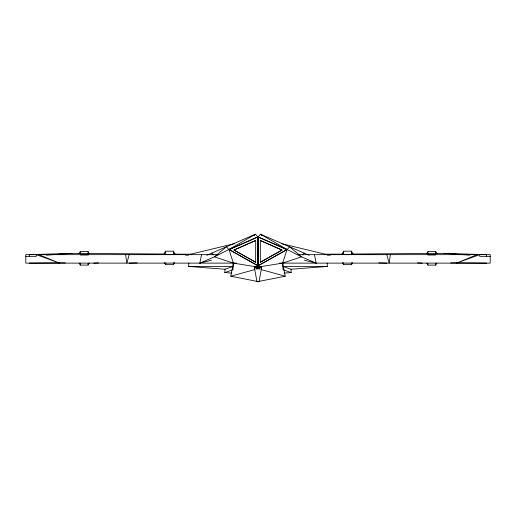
<?xml version="1.0" encoding="UTF-8"?>
<svg xmlns="http://www.w3.org/2000/svg" width="516" height="516" viewBox="0 0 516 516"><rect width="100%" height="100%" fill="white"/><g stroke="black" fill="none" stroke-linecap="round" stroke-linejoin="round"><path stroke-width="0.77" d="M258.084 265.85L258.084 237.096L255.459 234.225L206.787 255.285M260.38 262.238L260.309 240.495L281.988 249.963L260.38 262.238L268.075 257.942M188.637 266.45L233.142 266.45L225.008 269.229L188.637 266.45L188.856 263.121M231.91 273.099L224.795 272.558L225.008 269.229M232.922 269.778L233.355 263.121L228.943 249.467L226.401 246.796L214.411 256.839L199.879 263.121L201.517 254.659M343.714 251.169L343.475 254.536L351.261 254.556L351.493 251.182L343.714 251.169L342.153 253.859M427.983 251.608L427.745 254.981L435.53 254.994L435.762 251.627L427.983 251.608L426.809 253.633M89.21 263.07L88.043 265.095L80.264 265.108L80.431 263.212M88.043 265.095L88.21 263.199M174.589 262.625L173.428 264.65L165.642 264.663L165.81 262.767M173.428 264.65L173.595 262.754M309.213 255.285L260.541 234.225L257.916 237.096L257.916 265.85M390.367 254.659L389.141 263.121L386.787 254.659M260.786 266.662L261.599 267.694L259.019 281.775L230.781 276.215L233.355 263.121L214.411 256.839L228.943 249.467L255.459 234.225L254.298 235.302M129.213 254.659L126.859 263.121L125.633 254.659M261.702 235.302L260.541 234.225L287.057 249.467L282.645 263.121L285.219 276.215L256.981 281.775L254.401 267.694L282.645 263.121L301.589 256.839L287.057 249.467L258 236.773L228.943 249.467L258 265.895L286.986 249.718L289.599 246.796L301.589 256.839L316.121 263.121L314.483 254.659M247.925 257.942L255.62 262.238L234.012 249.963L255.691 240.495L233.941 250.137L246.525 257.161M79.071 253.653L80.238 251.627L88.017 251.608L89.191 253.633M164.062 253.885L165.617 251.182L173.402 251.169L174.963 253.859M342.521 262.625L343.688 264.65L351.467 264.663L352.641 262.644M426.79 263.07L427.958 265.095L435.736 265.108L436.91 263.089M302.86 254.962L304.13 253.085M259.509 269.107L254.401 267.694L255.214 266.662M256.704 237.715L258 236.773L259.296 237.715M254.13 235.128L255.459 234.225M269.475 257.161L282.059 250.137L260.309 240.495M254.401 267.694L287.057 249.467M229.014 249.718L258.077 237.025M477.01 254.659L456.512 263.121L479.699 254.659L479.699 256.349L490.2 256.349M224.795 272.558L232.181 270.029M230.781 276.215L254.975 269.526M256.491 269.107L261.599 267.694L228.943 249.467M199.879 263.121L211.56 260.167M188.856 254.659L234.69 243.604M327.363 266.45L282.858 266.45L290.992 269.229L327.363 266.45L327.144 263.121M284.09 273.099L291.205 272.558L290.992 269.229M46.214 255.162L71.963 253.35L165.378 254.027M60.024 254.124L64.003 253.866M67.183 253.659L71.963 253.35L29.38 254.659L29.38 256.349M457.821 262.908L450.662 262.915M65.338 262.915L58.179 262.908M93.777 263.121L98.498 262.896M129.213 263.121L137.198 262.896M185.541 255.162L188.759 255.136M324.854 254.22L343.372 254.085M351.428 254.027L444.037 253.35L486.62 254.659L486.62 256.349M29.38 263.121L59.811 262.902M217.991 254.659L25.8 254.659L25.8 263.121L236.534 263.121M298.009 254.659L490.2 254.659L490.2 263.121L279.466 263.121M25.8 256.349L36.301 256.349L36.301 254.659L59.488 263.121L38.99 254.659M173.434 254.091L191.146 254.22M327.241 255.136L330.459 255.162M456.189 262.902L486.62 263.121M378.802 262.896L386.787 263.121M417.502 262.896L422.223 263.121M448.817 253.659L444.037 253.35L469.786 255.162M451.997 253.866L455.976 254.124M233.355 263.121L261.599 267.694M281.31 243.604L327.144 254.659M304.44 260.167L316.121 263.121M261.025 269.526L285.219 276.215M283.819 270.029L291.205 272.558M257.923 237.025L286.986 249.718M260.541 234.225L261.87 235.128M211.87 253.085L213.14 254.962M164.469 262.644L165.642 264.663M79.09 263.089L80.264 265.108M435.762 251.627L436.929 253.653M351.493 251.182L353.047 253.885M435.568 263.212L435.736 265.108M427.79 263.199L427.958 265.095M351.299 262.767L351.467 264.663M343.521 262.754L343.688 264.65M173.402 251.169L173.634 254.536L165.849 254.556L165.617 251.182M88.017 251.608L88.255 254.981L80.47 254.994L80.238 251.627M282.645 263.121L283.078 269.778M258 237.057L258 265.895M255.691 240.495L255.62 262.238"/></g></svg>
